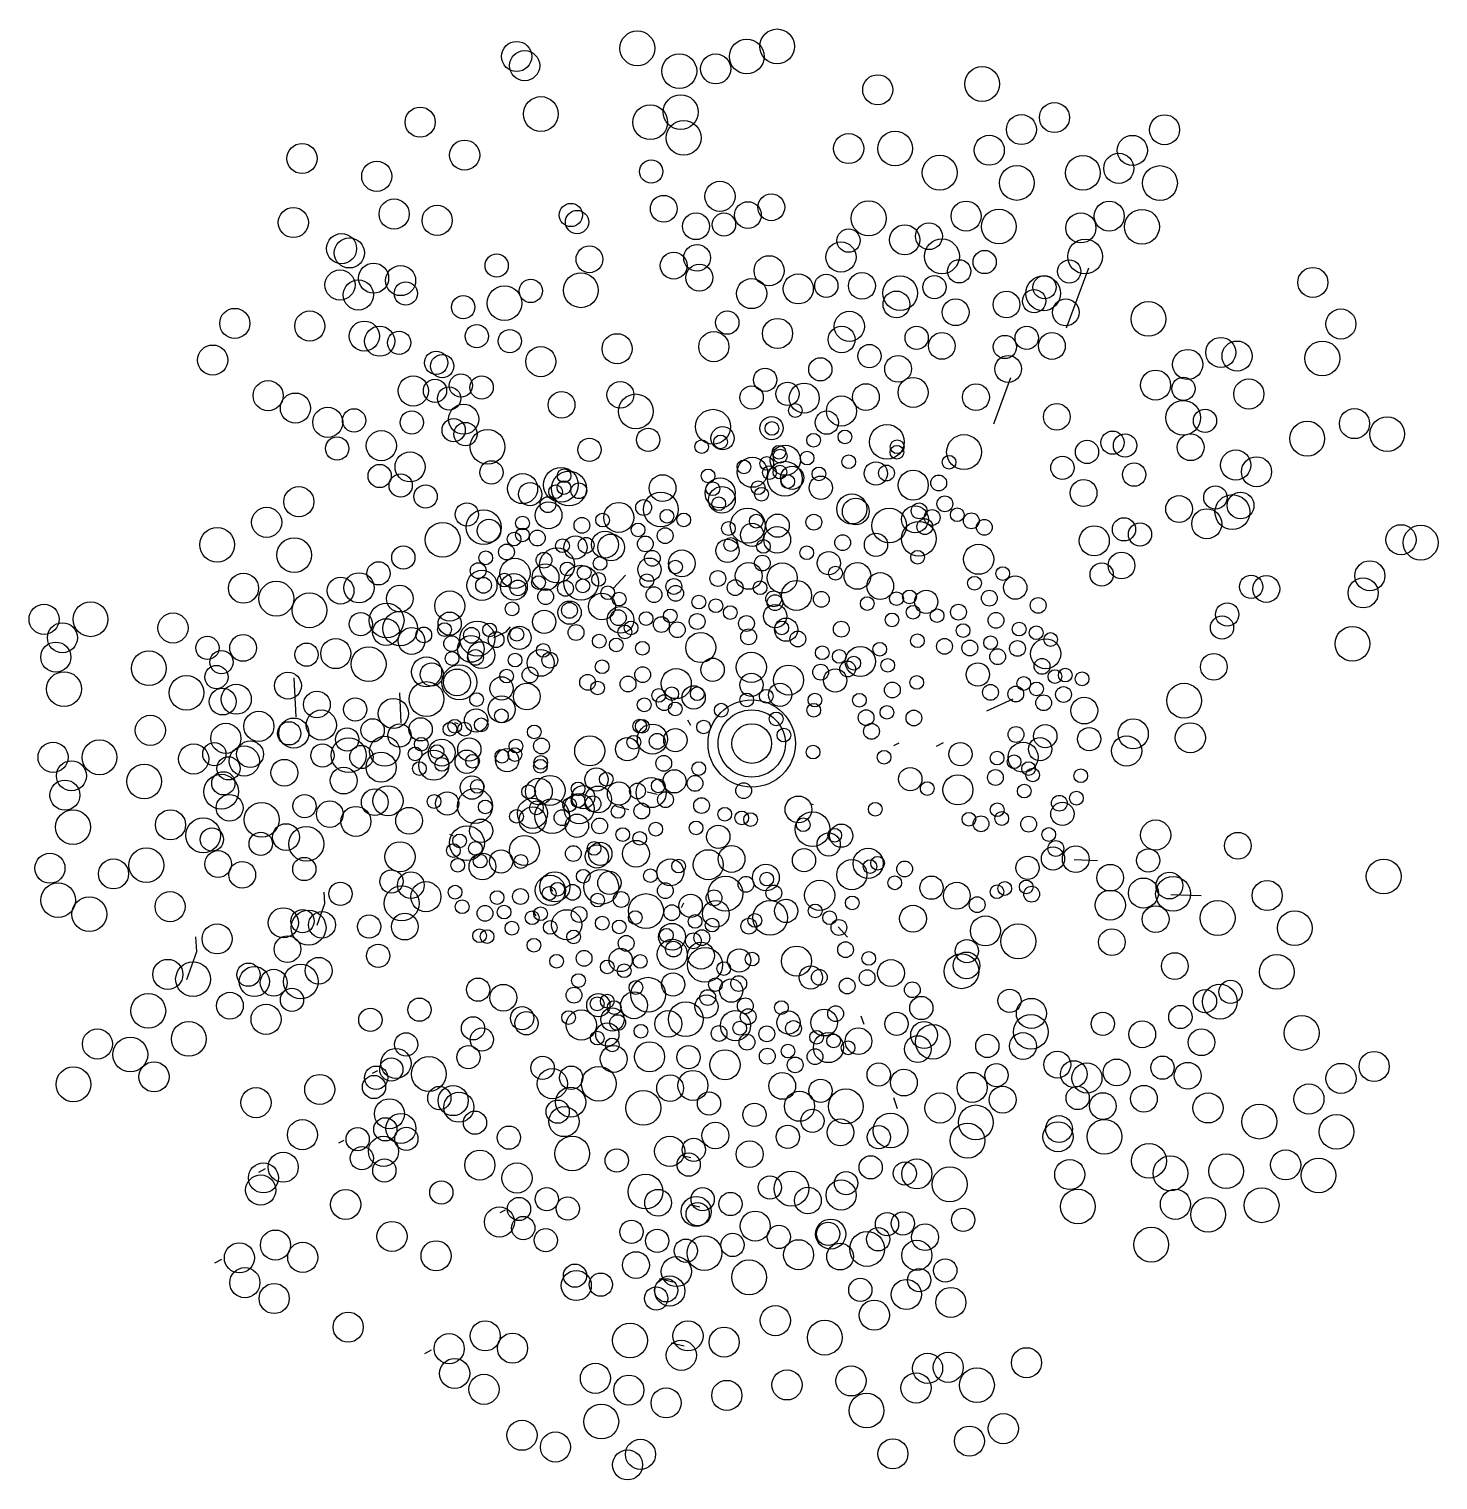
# Model space of a CAD drawing. Header units: millimetres. Extents: x 441061 to 442903, y 4515148 to 4515613.
# Drawn here: x 442189.982 to 442191.423, y 4515580.11 to 4515581.594 of the extents above; entities that cross this region are included whole.
import ezdxf

# ---------------------------------------------------------------- set-up
doc = ezdxf.new("R2010")
doc.units = ezdxf.units.MM
doc.layers.add('01_piscinas', color=254, linetype='Continuous')

msp = doc.modelspace()

# ---------------------------------------------------------------- linework, layer by layer
at = {"layer": '01_piscinas'}
for p, q in [((442191.0434, 4515581.2888), (442191.0662, 4515581.3501)), ((442190.9691, 4515581.1906), (442190.9866, 4515581.2378)), ((442190.5923, 4515581.0358), (442190.5801, 4515581.0223)), ((442190.2529, 4515580.9307), (442190.2549, 4515580.8907)), ((442190.361, 4515580.9151), (442190.3626, 4515580.8844)), ((442190.962, 4515580.8967), (442190.989, 4515580.9091)), ((442190.6592, 4515580.882), (442190.6559, 4515580.8873)), ((442190.4212, 4515580.8835), (442190.4178, 4515580.8846)), ((442190.3769, 4515580.868), (442190.3735, 4515580.8692)), ((442190.872, 4515580.8638), (442190.8665, 4515580.8611)), ((442190.9171, 4515580.864), (442190.91, 4515580.8604)), ((442190.6248, 4515580.8113), (442190.6145, 4515580.8137)), ((442190.5958, 4515580.7957), (442190.5824, 4515580.7988)), ((442190.7846, 4515580.8006), (442190.7812, 4515580.8017)), ((442190.4161, 4515580.7691), (442190.4127, 4515580.7702)), ((442191.2309, 4515580.7655), (442191.2317, 4515580.7628)), ((442191.0511, 4515580.7446), (442191.075, 4515580.7437)), ((442191.3837, 4515580.7361), (442191.3848, 4515580.7327)), ((442190.5181, 4515580.7121), (442190.5148, 4515580.7174)), ((442191.15, 4515580.7089), (442191.181, 4515580.7078)), ((442190.5008, 4515580.6871), (442190.4975, 4515580.6924)), ((442190.6516, 4515580.7), (442190.6492, 4515580.6953)), ((442190.8097, 4515580.6757), (442190.8193, 4515580.6654)), ((442190.8936, 4515580.6093), (442190.8929, 4515580.6078)), ((442190.8331, 4515580.5847), (442190.836, 4515580.5762)), ((442190.772, 4515580.5695), (442190.7712, 4515580.568)), ((442191.133, 4515580.5726), (442191.1339, 4515580.5699)), ((442190.3387, 4515580.5287), (442190.3332, 4515580.5259)), ((442190.8666, 4515580.5011), (442190.8703, 4515580.4901)), ((442191.2565, 4515580.4854), (442191.2576, 4515580.4819)), ((442190.3042, 4515580.4573), (442190.2987, 4515580.4545)), ((442190.6592, 4515580.4396), (442190.6489, 4515580.442)), ((442190.2238, 4515580.4283), (442190.2167, 4515580.4247)), ((442190.4693, 4515580.3859), (442190.4638, 4515580.3831)), ((442190.6684, 4515580.389), (442190.6581, 4515580.3914)), ((442190.179, 4515580.3355), (442190.1719, 4515580.3319)), ((442190.6406, 4515580.3125), (442190.6272, 4515580.3156)), ((442190.6524, 4515580.2467), (442190.6391, 4515580.2498)), ((442190.3936, 4515580.2426), (442190.3865, 4515580.239))]:
    msp.add_line(p, q, dxfattribs=at)
for points in [[(442190.4577, 4515580.9717), (442190.4702, 4515580.9776), (442190.4702, 4515580.9776), (442190.4748, 4515580.9827)], [(442190.2768, 4515580.6776), (442190.2847, 4515580.6997), (442190.2847, 4515580.6997), (442190.2841, 4515580.7113)], [(442190.1435, 4515580.6219), (442190.1537, 4515580.6506), (442190.1537, 4515580.6506), (442190.1529, 4515580.6656)]]:
    msp.add_lwpolyline(points, dxfattribs=at)
for centre, radius in [((442190.6044, 4515581.5746), 0.0178), ((442190.7163, 4515581.5662), 0.0178), ((442190.7474, 4515581.5766), 0.0178), ((442190.4809, 4515581.5663), 0.0154), ((442190.4891, 4515581.5569), 0.0154), ((442190.6473, 4515581.5513), 0.0178), ((442190.6845, 4515581.5536), 0.0154), ((442190.9571, 4515581.5381), 0.0178), ((442190.8503, 4515581.5322), 0.0154), ((442190.5057, 4515581.5074), 0.0178), ((442190.6487, 4515581.5094), 0.0178), ((442190.3822, 4515581.4991), 0.0154), ((442190.6176, 4515581.499), 0.0178), ((442191.0311, 4515581.5038), 0.0154), ((442190.6518, 4515581.483), 0.0178), ((442190.9973, 4515581.4915), 0.0154), ((442191.1437, 4515581.4913), 0.0154), ((442190.4277, 4515581.4654), 0.0154), ((442190.8206, 4515581.4721), 0.0154), ((442190.8681, 4515581.4721), 0.0178), ((442190.9644, 4515581.4704), 0.0154), ((442191.1108, 4515581.4702), 0.0154), ((442190.2614, 4515581.4619), 0.0154), ((442190.9137, 4515581.4474), 0.0178), ((442191.0602, 4515581.4472), 0.0178), ((442191.0969, 4515581.4518), 0.0154), ((442190.3378, 4515581.4437), 0.0154), ((442190.6186, 4515581.4486), 0.0119), ((442190.9926, 4515581.4369), 0.0178), ((442191.139, 4515581.4368), 0.0178), ((442190.6889, 4515581.4232), 0.0154), ((442190.3556, 4515581.4051), 0.0154), ((442190.6314, 4515581.4105), 0.0137), ((442190.7414, 4515581.412), 0.0137), ((442190.2525, 4515581.3964), 0.0154), ((442190.3996, 4515581.3986), 0.0154), ((442190.5364, 4515581.4041), 0.0119), ((442190.5427, 4515581.3969), 0.0119), ((442190.6644, 4515581.3926), 0.0137), ((442190.693, 4515581.3943), 0.0119), ((442190.7175, 4515581.404), 0.0137), ((442190.841, 4515581.4007), 0.0178), ((442190.9407, 4515581.403), 0.0154), ((442190.9742, 4515581.3923), 0.0178), ((442191.0581, 4515581.3909), 0.0154), ((442191.0871, 4515581.4029), 0.0154), ((442191.1206, 4515581.3921), 0.0178), ((442190.8779, 4515581.3787), 0.0154), ((442190.9027, 4515581.3824), 0.0137), ((442190.3018, 4515581.3697), 0.0154), ((442190.3098, 4515581.3653), 0.0154), ((442190.8127, 4515581.3611), 0.0154), ((442190.8205, 4515581.3779), 0.0119), ((442190.916, 4515581.3618), 0.0178), ((442191.0624, 4515581.3616), 0.0178), ((442190.4605, 4515581.3524), 0.0119), ((442190.5554, 4515581.3588), 0.0137), ((442190.6416, 4515581.3523), 0.0137), ((442190.6655, 4515581.3603), 0.0137), ((442190.7392, 4515581.3471), 0.0154), ((442190.9597, 4515581.356), 0.0119), ((442190.3002, 4515581.3325), 0.0154), ((442190.3346, 4515581.3395), 0.0154), ((442190.3622, 4515581.337), 0.0154), ((442190.6678, 4515581.34), 0.0137), ((442190.9336, 4515581.3465), 0.0119), ((442191.0462, 4515581.3464), 0.0119), ((442191.2954, 4515581.3351), 0.0154), ((442190.319, 4515581.3223), 0.0154), ((442190.3675, 4515581.3238), 0.0119), ((442190.4685, 4515581.3139), 0.0178), ((442190.4954, 4515581.3264), 0.0119), ((442190.5466, 4515581.3271), 0.0178), ((442190.7213, 4515581.3237), 0.0154), ((442190.769, 4515581.3285), 0.0154), ((442190.7977, 4515581.3317), 0.0119), ((442190.8342, 4515581.3316), 0.0137), ((442190.8732, 4515581.3242), 0.0178), ((442190.9083, 4515581.3303), 0.0119), ((442191.0196, 4515581.324), 0.0178), ((442191.021, 4515581.3302), 0.0119), ((442190.4263, 4515581.3098), 0.0119), ((442190.8694, 4515581.3126), 0.0137), ((442190.93, 4515581.3046), 0.0137), ((442190.982, 4515581.3125), 0.0137), ((442191.0103, 4515581.316), 0.0119), ((442191.0427, 4515581.3045), 0.0137), ((442190.1926, 4515581.2932), 0.0154), ((442190.2693, 4515581.2905), 0.0154), ((442190.6964, 4515581.294), 0.0119), ((442190.8213, 4515581.2902), 0.0154), ((442191.1272, 4515581.2978), 0.0178), ((442191.3241, 4515581.2926), 0.0154), ((442190.3251, 4515581.2802), 0.0154), ((442190.3408, 4515581.275), 0.0154), ((442190.4401, 4515581.2801), 0.0119), ((442190.4739, 4515581.2751), 0.0119), ((442190.7478, 4515581.2829), 0.0154), ((442190.8134, 4515581.2767), 0.0137), ((442190.8901, 4515581.2785), 0.0119), ((442191.0027, 4515581.2784), 0.0119), ((442190.17, 4515581.2557), 0.0154), ((442190.3607, 4515581.2734), 0.0119), ((442190.5837, 4515581.2673), 0.0154), ((442190.6826, 4515581.2694), 0.0154), ((442190.8418, 4515581.2598), 0.0119), ((442190.9159, 4515581.2702), 0.0137), ((442190.9804, 4515581.2691), 0.0119), ((442191.0285, 4515581.2701), 0.0137), ((442191.2012, 4515581.2635), 0.0154), ((442191.2179, 4515581.2598), 0.0154), ((442191.3051, 4515581.2574), 0.0178), ((442190.3986, 4515581.2529), 0.0119), ((442190.4048, 4515581.2495), 0.0119), ((442190.5056, 4515581.2541), 0.0154), ((442190.7916, 4515581.2462), 0.0119), ((442190.8711, 4515581.2467), 0.0137), ((442190.9837, 4515581.2466), 0.0137), ((442191.1674, 4515581.2512), 0.0154), ((442190.4239, 4515581.2296), 0.0119), ((442190.7351, 4515581.2355), 0.0119), ((442191.1345, 4515581.2301), 0.0154), ((442190.2267, 4515581.2193), 0.0154), ((442190.3752, 4515581.2241), 0.0154), ((442190.3974, 4515581.2243), 0.0119), ((442190.4118, 4515581.2164), 0.0119), ((442190.4451, 4515581.2277), 0.0119), ((442190.587, 4515581.2201), 0.0137), ((442190.7213, 4515581.2175), 0.0119), ((442190.758, 4515581.2211), 0.0119), ((442190.7751, 4515581.2168), 0.0154), ((442190.8382, 4515581.2178), 0.0137), ((442190.8865, 4515581.2226), 0.0154), ((442190.9508, 4515581.2177), 0.0137), ((442191.163, 4515581.2263), 0.0119), ((442191.2299, 4515581.221), 0.0154), ((442190.2546, 4515581.2066), 0.0154), ((442190.5269, 4515581.2099), 0.0137), ((442190.6028, 4515581.2032), 0.0178), ((442190.8132, 4515581.2036), 0.0154), ((442191.1627, 4515581.1967), 0.0178), ((442190.2877, 4515581.192), 0.0154), ((442190.3146, 4515581.194), 0.0119), ((442190.3736, 4515581.1919), 0.0119), ((442190.4267, 4515581.1952), 0.0154), ((442190.6818, 4515581.1875), 0.0178), ((442190.7417, 4515581.1861), 0.0119), ((442190.766, 4515581.2041), 0.00702), ((442190.7982, 4515581.1917), 0.0119), ((442191.0335, 4515581.1976), 0.0137), ((442191.1851, 4515581.1936), 0.0119), ((442191.338, 4515581.1907), 0.0154), ((442191.3715, 4515581.1799), 0.0178), ((442190.3425, 4515581.1681), 0.0154), ((442190.4165, 4515581.184), 0.0119), ((442190.4286, 4515581.18), 0.0119), ((442190.4512, 4515581.1669), 0.0178), ((442190.6155, 4515581.1741), 0.0119), ((442190.6916, 4515581.1757), 0.0119), ((442190.7421, 4515581.1858), 0.00702), ((442190.8168, 4515581.1771), 0.00702), ((442190.8597, 4515581.172), 0.0178), ((442191.0905, 4515581.1712), 0.0119), ((442191.2897, 4515581.1753), 0.0178), ((442190.2973, 4515581.1652), 0.0119), ((442190.5554, 4515581.1639), 0.0119), ((442190.6702, 4515581.1671), 0.00702), ((442190.6895, 4515581.1719), 0.00702), ((442190.7558, 4515581.1532), 0.0154), ((442190.7493, 4515581.1614), 0.00702), ((442190.7847, 4515581.1736), 0.00702), ((442190.8699, 4515581.1614), 0.00702), ((442190.8702, 4515581.167), 0.00702), ((442190.9386, 4515581.1616), 0.0178), ((442191.0644, 4515581.1617), 0.0119), ((442191.1033, 4515581.1683), 0.0119), ((442191.1704, 4515581.1665), 0.0137), ((442190.3719, 4515581.1464), 0.0154), ((442190.4551, 4515581.1408), 0.0119), ((442190.7134, 4515581.1464), 0.00702), ((442190.722, 4515581.1409), 0.0154), ((442190.7368, 4515581.15), 0.00702), ((442190.7505, 4515581.1574), 0.00702), ((442190.778, 4515581.1554), 0.00702), ((442190.8206, 4515581.1517), 0.00702), ((442190.9233, 4515581.1512), 0.00702), ((442191.0392, 4515581.1455), 0.0119), ((442191.2165, 4515581.1483), 0.0154), ((442191.2378, 4515581.1414), 0.0154), ((442190.3408, 4515581.1371), 0.0119), ((442190.3623, 4515581.1274), 0.0119), ((442190.487, 4515581.1242), 0.0154), ((442190.5262, 4515581.128), 0.0178), ((442190.5345, 4515581.1242), 0.0178), ((442190.5294, 4515581.1373), 0.00702), ((442190.6302, 4515581.1247), 0.0137), ((442190.6767, 4515581.1372), 0.00702), ((442190.7396, 4515581.1406), 0.00702), ((442190.7553, 4515581.1343), 0.0178), ((442190.7502, 4515581.1411), 0.00702), ((442190.7627, 4515581.1352), 0.0119), ((442190.7582, 4515581.1314), 0.00702), ((442190.7901, 4515581.1392), 0.00702), ((442190.8484, 4515581.1397), 0.0119), ((442190.8593, 4515581.1401), 0.00808), ((442190.8866, 4515581.1277), 0.0154), ((442190.9127, 4515581.13), 0.00808), ((442191.1126, 4515581.1385), 0.0119), ((442190.2581, 4515581.1108), 0.0154), ((442190.3878, 4515581.1161), 0.0119), ((442190.4947, 4515581.1186), 0.0119), ((442190.5208, 4515581.121), 0.00702), ((442190.5293, 4515581.1252), 0.00702), ((442190.5446, 4515581.122), 0.00808), ((442190.6891, 4515581.1198), 0.0154), ((442190.6816, 4515581.1241), 0.00702), ((442190.6909, 4515581.1127), 0.0137), ((442190.728, 4515581.1251), 0.00702), ((442190.7314, 4515581.1184), 0.00702), ((442190.792, 4515581.1251), 0.0119), ((442191.0609, 4515581.1197), 0.0137), ((442191.1957, 4515581.1151), 0.0119), ((442190.43, 4515581.0978), 0.0119), ((442190.5136, 4515581.0969), 0.0137), ((442190.5129, 4515581.1077), 0.00808), ((442190.5854, 4515581.0947), 0.0154), ((442190.6108, 4515581.1048), 0.00808), ((442190.6284, 4515581.1029), 0.0178), ((442190.6876, 4515581.1087), 0.00702), ((442190.8238, 4515581.1034), 0.0154), ((442190.8278, 4515581.1008), 0.0137), ((442190.8926, 4515581.1014), 0.00808), ((442190.919, 4515581.1086), 0.00808), ((442191.1586, 4515581.1033), 0.0137), ((442191.2131, 4515581.1002), 0.0178), ((442191.2215, 4515581.1069), 0.0137), ((442190.2252, 4515581.0897), 0.0154), ((442190.4472, 4515581.0847), 0.0178), ((442190.4869, 4515581.0889), 0.00702), ((442190.5477, 4515581.0866), 0.00808), ((442190.5689, 4515581.092), 0.00702), ((442190.6346, 4515581.0959), 0.00702), ((442190.6519, 4515581.0921), 0.00702), ((442190.7173, 4515581.0863), 0.0178), ((442190.7261, 4515581.0909), 0.00702), ((442190.7479, 4515581.0863), 0.0119), ((442190.785, 4515581.0898), 0.00808), ((442190.862, 4515581.0864), 0.0178), ((442190.8884, 4515581.0928), 0.0137), ((442190.8984, 4515581.0852), 0.00808), ((442190.906, 4515581.0947), 0.00808), ((442190.9317, 4515581.0974), 0.00702), ((442190.946, 4515581.0912), 0.00808), ((442191.1022, 4515581.0825), 0.0119), ((442191.1869, 4515581.0882), 0.0154), ((442190.1746, 4515581.0667), 0.0178), ((442190.4052, 4515581.0718), 0.0178), ((442190.4526, 4515581.0811), 0.0119), ((442190.4783, 4515581.0725), 0.00702), ((442190.4868, 4515581.0768), 0.00702), ((442190.5021, 4515581.0736), 0.00808), ((442190.5713, 4515581.0669), 0.0137), ((442190.6052, 4515581.0819), 0.00702), ((442190.6329, 4515581.0761), 0.00808), ((442190.6976, 4515581.0834), 0.00702), ((442190.7218, 4515581.0768), 0.0119), ((442190.7475, 4515581.0718), 0.0137), ((442190.8485, 4515581.0667), 0.0119), ((442190.8924, 4515581.0729), 0.0178), ((442190.9594, 4515581.0846), 0.00808), ((442191.0718, 4515581.0708), 0.0154), ((442191.1186, 4515581.0773), 0.0119), ((442191.3856, 4515581.0719), 0.0154), ((442191.4057, 4515581.0689), 0.0178), ((442190.2534, 4515581.0562), 0.0178), ((442190.365, 4515581.0537), 0.0119), ((442190.4705, 4515581.0593), 0.00808), ((442190.5222, 4515581.0457), 0.0178), ((442190.5278, 4515581.0657), 0.00702), ((442190.5411, 4515581.064), 0.0119), ((442190.552, 4515581.0662), 0.00808), ((442190.5776, 4515581.064), 0.0137), ((442190.6126, 4515581.0676), 0.00808), ((442190.6966, 4515581.0606), 0.0119), ((442190.7, 4515581.067), 0.00702), ((442190.7334, 4515581.065), 0.00702), ((442190.7777, 4515581.0586), 0.00702), ((442190.8144, 4515581.0689), 0.00808), ((442190.9535, 4515581.0519), 0.0154), ((442190.3397, 4515581.0375), 0.0119), ((442190.4493, 4515581.0534), 0.00702), ((442190.4792, 4515581.0375), 0.0154), ((442190.5089, 4515581.0509), 0.00808), ((442190.5326, 4515581.042), 0.00702), ((442190.5663, 4515581.0477), 0.00702), ((442190.6168, 4515581.0413), 0.0119), ((442190.6197, 4515581.0529), 0.00808), ((442190.6499, 4515581.0477), 0.0137), ((442190.6434, 4515581.044), 0.00702), ((442190.7183, 4515581.0349), 0.0137), ((442190.7322, 4515581.048), 0.00808), ((442190.8002, 4515581.048), 0.0119), ((442190.8295, 4515581.0349), 0.0137), ((442190.8911, 4515581.054), 0.00702), ((442191.0997, 4515581.0455), 0.0137), ((442191.3537, 4515581.035), 0.0154), ((442190.2015, 4515581.0223), 0.0154), ((442190.3197, 4515581.0227), 0.0154), ((442190.4454, 4515581.0252), 0.0154), ((442190.4415, 4515581.0402), 0.00808), ((442190.4684, 4515581.0306), 0.00702), ((442190.4781, 4515581.0237), 0.0137), ((442190.5033, 4515581.028), 0.00702), ((442190.5105, 4515581.0336), 0.0137), ((442190.5469, 4515581.0279), 0.0178), ((442190.55, 4515581.0383), 0.00702), ((442190.5648, 4515581.0313), 0.00702), ((442190.6141, 4515581.0299), 0.00702), ((442190.6867, 4515581.0322), 0.00808), ((442190.7526, 4515581.0328), 0.0154), ((442190.8071, 4515581.0377), 0.00702), ((442190.8529, 4515581.0245), 0.0137), ((442190.9493, 4515581.0274), 0.00702), ((442190.9782, 4515581.0372), 0.00702), ((442190.991, 4515581.0229), 0.0119), ((442191.0794, 4515581.0363), 0.0119), ((442191.2323, 4515581.0238), 0.0119), ((442191.2478, 4515581.0215), 0.0137), ((442190.2351, 4515581.0116), 0.0178), ((442190.3008, 4515581.0198), 0.0137), ((442190.3614, 4515581.0117), 0.0137), ((442190.4125, 4515581.0041), 0.0154), ((442190.4471, 4515581.0253), 0.00808), ((442190.4821, 4515581.0226), 0.00808), ((442190.5106, 4515581.0137), 0.00808), ((442190.5309, 4515581.0222), 0.00808), ((442190.5486, 4515581.0247), 0.00702), ((442190.5741, 4515581.0176), 0.00702), ((442190.6214, 4515581.0157), 0.00808), ((442190.6417, 4515581.0241), 0.00808), ((442190.6436, 4515581.017), 0.00808), ((442190.7044, 4515581.0229), 0.00808), ((442190.7299, 4515581.0228), 0.00702), ((442190.7438, 4515581.0114), 0.00808), ((442190.7672, 4515581.0149), 0.0154), ((442190.7926, 4515581.0109), 0.00808), ((442190.8828, 4515581.0134), 0.00702), ((442190.8999, 4515581.0084), 0.0119), ((442190.9645, 4515581.0121), 0.00808), ((442191.3469, 4515581.0175), 0.0154), ((442189.9975, 4515580.9905), 0.0154), ((442190.045, 4515580.9905), 0.0178), ((442190.269, 4515580.9997), 0.0178), ((442190.3479, 4515580.9893), 0.0178), ((442190.4762, 4515581.0012), 0.00702), ((442190.5351, 4515580.9973), 0.0119), ((442190.535, 4515580.9996), 0.00808), ((442190.5682, 4515581.0036), 0.0137), ((442190.5858, 4515581.0112), 0.00702), ((442190.6673, 4515581.0081), 0.00702), ((442190.6847, 4515581.0043), 0.00702), ((442190.6995, 4515580.9974), 0.00702), ((442190.7454, 4515580.9937), 0.0119), ((442190.7452, 4515581.0075), 0.00808), ((442190.8396, 4515581.0065), 0.00702), ((442190.8695, 4515581.0116), 0.00702), ((442190.8864, 4515580.9977), 0.00702), ((442190.9329, 4515580.9978), 0.00808), ((442191.0144, 4515581.0047), 0.00808), ((442191.2078, 4515580.9954), 0.0119), ((442190.1294, 4515580.9816), 0.0154), ((442190.3215, 4515580.9856), 0.0119), ((442190.3473, 4515580.9774), 0.0137), ((442190.3618, 4515580.9811), 0.0178), ((442190.4124, 4515580.986), 0.0119), ((442190.5091, 4515580.9879), 0.0119), ((442190.5872, 4515580.9899), 0.0137), ((442190.5849, 4515580.9922), 0.00808), ((442190.6133, 4515580.9912), 0.00702), ((442190.629, 4515580.9851), 0.00808), ((442190.638, 4515580.994), 0.00702), ((442190.6656, 4515580.9882), 0.00808), ((442190.716, 4515580.9862), 0.00808), ((442190.7566, 4515580.9799), 0.0119), ((442190.8649, 4515580.9899), 0.00702), ((442190.911, 4515580.9942), 0.00702), ((442190.9713, 4515580.9894), 0.00808), ((442191.2025, 4515580.982), 0.0119), ((442190.0163, 4515580.9716), 0.0154), ((442190.2011, 4515580.9612), 0.0137), ((442190.3734, 4515580.9683), 0.0137), ((442190.3859, 4515580.9745), 0.00808), ((442190.4071, 4515580.9799), 0.00702), ((442190.4407, 4515580.9707), 0.0178), ((442190.4347, 4515580.9741), 0.00808), ((442190.4532, 4515580.9796), 0.00702), ((442190.4599, 4515580.9697), 0.00808), ((442190.4838, 4515580.9716), 0.0119), ((442190.4811, 4515580.9751), 0.00702), ((442190.5417, 4515580.977), 0.00808), ((442190.5654, 4515580.9681), 0.00702), ((442190.5916, 4515580.9776), 0.00702), ((442190.598, 4515580.9817), 0.00702), ((442190.6453, 4515580.9798), 0.00808), ((442190.6693, 4515580.9616), 0.0154), ((442190.7182, 4515580.9725), 0.00808), ((442190.7521, 4515580.9816), 0.00702), ((442190.7686, 4515580.9704), 0.00808), ((442190.813, 4515580.9804), 0.00808), ((442190.8909, 4515580.9686), 0.00702), ((442190.9376, 4515580.9789), 0.00702), ((442190.995, 4515580.9805), 0.00702), ((442191.0124, 4515580.9768), 0.00702), ((442191.0272, 4515580.9698), 0.00702), ((442191.3359, 4515580.9654), 0.0178), ((442190.0095, 4515580.9518), 0.0154), ((442190.1646, 4515580.9612), 0.0119), ((442190.266, 4515580.9543), 0.0119), ((442190.2959, 4515580.9554), 0.0154), ((442190.3295, 4515580.9446), 0.0178), ((442190.4144, 4515580.9656), 0.00808), ((442190.4341, 4515580.9602), 0.0137), ((442190.4388, 4515580.9515), 0.00808), ((442190.4448, 4515580.9539), 0.0137), ((442190.5055, 4515580.9459), 0.0137), ((442190.5082, 4515580.9586), 0.00702), ((442190.5828, 4515580.9643), 0.00702), ((442190.6096, 4515580.9609), 0.00702), ((442190.7936, 4515580.9563), 0.00702), ((442190.8109, 4515580.9525), 0.00702), ((442190.8325, 4515580.9473), 0.0154), ((442190.8524, 4515580.9598), 0.00702), ((442190.9186, 4515580.9628), 0.00808), ((442190.9445, 4515580.9611), 0.00808), ((442190.9657, 4515580.9665), 0.00702), ((442190.973, 4515580.9522), 0.00808), ((442190.9933, 4515580.9607), 0.00808), ((442191.0221, 4515580.9552), 0.0154), ((442190.1047, 4515580.9404), 0.0178), ((442190.179, 4515580.9467), 0.0119), ((442190.3888, 4515580.9367), 0.0154), ((442190.3941, 4515580.9341), 0.0119), ((442190.4149, 4515580.9504), 0.00702), ((442190.4793, 4515580.9488), 0.00702), ((442190.5149, 4515580.9487), 0.00808), ((442190.5683, 4515580.9419), 0.00702), ((442190.6814, 4515580.9389), 0.0119), ((442190.721, 4515580.9414), 0.0154), ((442190.8195, 4515580.9397), 0.00808), ((442190.8258, 4515580.9456), 0.00702), ((442190.8605, 4515580.9434), 0.00702), ((442190.9527, 4515580.934), 0.0119), ((442191.0184, 4515580.9423), 0.00808), ((442191.1941, 4515580.9419), 0.0137), ((442190.0179, 4515580.9191), 0.0178), ((442190.1432, 4515580.9153), 0.0178), ((442190.1738, 4515580.9314), 0.0119), ((442190.247, 4515580.9226), 0.0137), ((442190.4223, 4515580.926), 0.0178), ((442190.4199, 4515580.9259), 0.0137), ((442190.4655, 4515580.9198), 0.0119), ((442190.4707, 4515580.9324), 0.00702), ((442190.4946, 4515580.9335), 0.00808), ((442190.5535, 4515580.926), 0.00808), ((442190.5949, 4515580.9243), 0.00808), ((442190.6098, 4515580.9339), 0.00808), ((442190.6442, 4515580.9247), 0.0154), ((442190.7211, 4515580.9234), 0.0119), ((442190.7591, 4515580.9283), 0.0154), ((442190.7919, 4515580.9364), 0.00808), ((442190.8068, 4515580.9279), 0.0119), ((442190.8902, 4515580.9259), 0.00702), ((442190.9996, 4515580.9248), 0.00702), ((442191.0316, 4515580.9319), 0.00702), ((442191.0421, 4515580.9334), 0.00702), ((442191.0594, 4515580.9296), 0.00702), ((442190.1802, 4515580.9063), 0.0137), ((442190.1941, 4515580.9087), 0.0154), ((442190.2766, 4515580.9033), 0.0137), ((442190.3888, 4515580.9089), 0.0178), ((442190.44, 4515580.9083), 0.00702), ((442190.4913, 4515580.9115), 0.0137), ((442190.5637, 4515580.9202), 0.00702), ((442190.6263, 4515580.9126), 0.00702), ((442190.6396, 4515580.9144), 0.00702), ((442190.662, 4515580.9106), 0.0119), ((442190.6657, 4515580.9143), 0.00702), ((442190.7163, 4515580.908), 0.00702), ((442190.7363, 4515580.9117), 0.00702), ((442190.7504, 4515580.9133), 0.0119), ((442190.786, 4515580.9079), 0.00702), ((442190.8653, 4515580.9182), 0.00808), ((442190.9657, 4515580.9157), 0.00808), ((442190.9915, 4515580.914), 0.00808), ((442191.0127, 4515580.9193), 0.00702), ((442191.0404, 4515580.9135), 0.00808), ((442191.1637, 4515580.9072), 0.0178), ((442190.3158, 4515580.8983), 0.0119), ((442190.3548, 4515580.8941), 0.0154), ((442190.4656, 4515580.8984), 0.0137), ((442190.6114, 4515580.903), 0.00702), ((442190.6318, 4515580.9052), 0.00808), ((442190.6432, 4515580.8988), 0.00702), ((442190.7214, 4515580.8634), 0.0447), ((442190.6902, 4515580.8975), 0.00702), ((442190.7849, 4515580.8974), 0.00702), ((442190.8316, 4515580.9077), 0.00702), ((442190.8597, 4515580.8953), 0.00702), ((442191.0201, 4515580.9051), 0.00808), ((442191.0616, 4515580.8971), 0.0137), ((442190.1062, 4515580.8769), 0.0154), ((442190.2172, 4515580.881), 0.0154), ((442190.2482, 4515580.8738), 0.0119), ((442190.253, 4515580.8741), 0.0154), ((442190.2811, 4515580.8823), 0.0154), ((442190.3336, 4515580.8769), 0.0119), ((442190.3827, 4515580.8779), 0.0119), ((442190.4176, 4515580.8811), 0.00702), ((442190.4394, 4515580.887), 0.0119), ((442190.4447, 4515580.8825), 0.00702), ((442190.4653, 4515580.8917), 0.00702), ((442190.6068, 4515580.8813), 0.00702), ((442190.6094, 4515580.881), 0.00702), ((442190.6721, 4515580.8803), 0.00702), ((442190.7214, 4515580.8634), 0.0344), ((442190.7464, 4515580.8886), 0.00702), ((442190.8384, 4515580.8899), 0.00808), ((442190.8873, 4515580.8895), 0.00808), ((442191.1117, 4515580.8733), 0.0154), ((442190.1834, 4515580.8687), 0.0154), ((442190.3075, 4515580.8675), 0.0119), ((442190.3459, 4515580.8555), 0.0154), ((442190.3611, 4515580.8716), 0.0119), ((442190.4127, 4515580.878), 0.00702), ((442190.4277, 4515580.8781), 0.00702), ((442190.499, 4515580.8752), 0.00702), ((442190.5557, 4515580.8559), 0.0154), ((442190.6008, 4515580.8647), 0.00702), ((442190.6198, 4515580.8679), 0.0154), ((442190.6247, 4515580.8657), 0.00808), ((442190.6433, 4515580.8669), 0.0119), ((442190.7214, 4515580.8634), 0.0203), ((442190.7544, 4515580.8721), 0.00702), ((442190.8439, 4515580.8758), 0.00808), ((442190.9918, 4515580.8726), 0.00808), ((442191.0217, 4515580.871), 0.0119), ((442191.0666, 4515580.8679), 0.0119), ((442191.1049, 4515580.8558), 0.0154), ((442191.1701, 4515580.8693), 0.0154), ((442190.0067, 4515580.8493), 0.0154), ((442190.0542, 4515580.8493), 0.0178), ((442190.1505, 4515580.8476), 0.0154), ((442190.1717, 4515580.8526), 0.0119), ((442190.2023, 4515580.8455), 0.0154), ((442190.2082, 4515580.8525), 0.0137), ((442190.2823, 4515580.8512), 0.0119), ((442190.3091, 4515580.8514), 0.0178), ((442190.3221, 4515580.8496), 0.0119), ((442190.377, 4515580.8527), 0.00702), ((442190.3834, 4515580.8627), 0.00702), ((442190.3962, 4515580.8412), 0.0154), ((442190.4043, 4515580.8541), 0.0137), ((442190.3995, 4515580.8551), 0.00702), ((442190.4298, 4515580.8448), 0.0119), ((442190.4325, 4515580.8573), 0.0119), ((442190.4659, 4515580.8504), 0.00702), ((442190.4712, 4515580.8463), 0.0119), ((442190.4792, 4515580.8521), 0.00702), ((442190.4802, 4515580.8608), 0.00702), ((442190.5063, 4515580.8609), 0.00808), ((442190.594, 4515580.8576), 0.0119), ((442190.7842, 4515580.8546), 0.00702), ((442190.8568, 4515580.8494), 0.00702), ((442190.9349, 4515580.8526), 0.0119), ((442190.999, 4515580.8494), 0.0154), ((442191.0164, 4515580.8576), 0.0119), ((442190.0255, 4515580.8304), 0.0154), ((442190.0999, 4515580.8246), 0.0178), ((442190.1861, 4515580.838), 0.0119), ((442190.2433, 4515580.8335), 0.0137), ((442190.3423, 4515580.8392), 0.0154), ((442190.3814, 4515580.8378), 0.00702), ((442190.4044, 4515580.842), 0.00702), ((442190.4359, 4515580.8453), 0.00702), ((442190.5052, 4515580.8401), 0.00702), ((442190.5056, 4515580.8441), 0.00702), ((442190.6314, 4515580.8431), 0.00808), ((442190.6672, 4515580.8378), 0.00702), ((442190.9724, 4515580.8485), 0.00702), ((442190.9898, 4515580.8447), 0.00702), ((442191.0046, 4515580.8377), 0.00702), ((442190.0188, 4515580.8106), 0.0154), ((442190.1787, 4515580.8141), 0.0178), ((442190.1809, 4515580.8227), 0.0119), ((442190.304, 4515580.8255), 0.0137), ((442190.4352, 4515580.8183), 0.0119), ((442190.4407, 4515580.8195), 0.00702), ((442190.5037, 4515580.8143), 0.0137), ((442190.515, 4515580.8154), 0.0154), ((442190.5626, 4515580.8265), 0.0119), ((442190.5726, 4515580.8268), 0.00702), ((442190.6185, 4515580.8132), 0.0154), ((442190.6258, 4515580.8201), 0.00702), ((442190.6423, 4515580.8247), 0.0119), ((442190.6634, 4515580.8226), 0.00808), ((442190.8836, 4515580.827), 0.0119), ((442190.9323, 4515580.816), 0.0154), ((442190.9707, 4515580.8286), 0.00808), ((442191.0088, 4515580.8312), 0.00702), ((442191.058, 4515580.8305), 0.00702), ((442190.1873, 4515580.7976), 0.0137), ((442190.264, 4515580.7994), 0.0119), ((442190.3358, 4515580.8034), 0.0137), ((442190.3493, 4515580.8048), 0.0154), ((442190.3964, 4515580.8041), 0.00702), ((442190.4099, 4515580.8021), 0.0119), ((442190.4383, 4515580.7995), 0.0178), ((442190.4931, 4515580.8141), 0.00702), ((442190.5448, 4515580.7968), 0.0154), ((442190.5438, 4515580.817), 0.00702), ((442190.5437, 4515580.8049), 0.00702), ((442190.5489, 4515580.8085), 0.0119), ((442190.5643, 4515580.8062), 0.0137), ((442190.5856, 4515580.8122), 0.0119), ((442190.6046, 4515580.8148), 0.00808), ((442190.6332, 4515580.8059), 0.00808), ((442190.7132, 4515580.8152), 0.00808), ((442190.901, 4515580.8173), 0.00702), ((442191.0002, 4515580.8148), 0.00702), ((442191.0536, 4515580.8075), 0.00702), ((442190.2201, 4515580.7854), 0.0178), ((442190.2898, 4515580.7911), 0.0137), ((442190.3165, 4515580.7837), 0.0154), ((442190.3709, 4515580.7844), 0.0137), ((442190.4488, 4515580.7986), 0.00702), ((442190.4971, 4515580.792), 0.0154), ((442190.4973, 4515580.785), 0.0137), ((442190.5011, 4515580.7976), 0.00702), ((442190.5172, 4515580.7891), 0.0178), ((442190.5351, 4515580.8007), 0.00702), ((442190.559, 4515580.8017), 0.00808), ((442190.5846, 4515580.7939), 0.00702), ((442190.6089, 4515580.7943), 0.00808), ((442190.6701, 4515580.7999), 0.00808), ((442190.6938, 4515580.791), 0.00702), ((442190.7692, 4515580.796), 0.0137), ((442190.8478, 4515580.7961), 0.00702), ((442190.9725, 4515580.7957), 0.00702), ((442191.0392, 4515580.7914), 0.0119), ((442191.0361, 4515580.8023), 0.00808), ((442190.0271, 4515580.7779), 0.0178), ((442190.1268, 4515580.7802), 0.0154), ((442190.1603, 4515580.7695), 0.0178), ((442190.245, 4515580.7677), 0.0137), ((442190.4446, 4515580.7742), 0.0119), ((442190.4808, 4515580.7889), 0.00702), ((442190.5273, 4515580.7875), 0.00808), ((442190.5426, 4515580.7793), 0.0119), ((442190.5658, 4515580.7791), 0.00808), ((442190.6232, 4515580.7758), 0.00702), ((442190.6645, 4515580.777), 0.00702), ((442190.7112, 4515580.7873), 0.00702), ((442190.7203, 4515580.7856), 0.00702), ((442190.7836, 4515580.7758), 0.0178), ((442190.7741, 4515580.7803), 0.00702), ((442190.9436, 4515580.7859), 0.00702), ((442190.9559, 4515580.7813), 0.00808), ((442190.9771, 4515580.7867), 0.00702), ((442191.0047, 4515580.7809), 0.00808), ((442191.1346, 4515580.7698), 0.0154), ((442190.1692, 4515580.7652), 0.0119), ((442190.2191, 4515580.7608), 0.0119), ((442190.2658, 4515580.7607), 0.0178), ((442190.4301, 4515580.7615), 0.0178), ((442190.4226, 4515580.7637), 0.00702), ((442190.4889, 4515580.754), 0.0154), ((442190.5895, 4515580.7702), 0.00702), ((442190.6068, 4515580.7664), 0.00702), ((442190.6872, 4515580.768), 0.0119), ((442190.8001, 4515580.7602), 0.0119), ((442190.8063, 4515580.7695), 0.00702), ((442190.813, 4515580.7691), 0.0119), ((442191.0252, 4515580.7703), 0.00702), ((442191.2187, 4515580.7588), 0.0137), ((442190.1021, 4515580.7389), 0.0178), ((442190.1756, 4515580.7401), 0.0137), ((442190.3616, 4515580.7475), 0.0154), ((442190.4162, 4515580.7538), 0.00702), ((442190.4387, 4515580.7561), 0.00702), ((442190.465, 4515580.7428), 0.0119), ((442190.5389, 4515580.7508), 0.00808), ((442190.563, 4515580.7478), 0.0119), ((442190.5601, 4515580.7561), 0.00702), ((442190.5665, 4515580.7506), 0.0119), ((442190.603, 4515580.7506), 0.0137), ((442190.6769, 4515580.7394), 0.0154), ((442190.7008, 4515580.7453), 0.0137), ((442190.7749, 4515580.744), 0.0119), ((442190.8405, 4515580.7408), 0.0154), ((442191.0296, 4515580.7457), 0.0119), ((442191.0325, 4515580.756), 0.00808), ((442191.0529, 4515580.7451), 0.0137), ((442191.127, 4515580.7438), 0.0119), ((442190.0035, 4515580.7358), 0.0154), ((442190.0685, 4515580.73), 0.0154), ((442190.2002, 4515580.7291), 0.0137), ((442190.2637, 4515580.735), 0.0119), ((442190.4206, 4515580.7389), 0.00702), ((442190.4459, 4515580.7376), 0.0137), ((442190.4436, 4515580.7431), 0.00702), ((442190.4852, 4515580.7427), 0.00702), ((442190.6381, 4515580.7316), 0.0137), ((442190.6466, 4515580.738), 0.00702), ((442190.7359, 4515580.7263), 0.0137), ((442190.8238, 4515580.7292), 0.0154), ((442190.8424, 4515580.7375), 0.00702), ((442190.8502, 4515580.7409), 0.00702), ((442190.8779, 4515580.7351), 0.00808), ((442191.0036, 4515580.7363), 0.0119), ((442191.0881, 4515580.7261), 0.0137), ((442191.3679, 4515580.7274), 0.0178), ((442190.3528, 4515580.7223), 0.0119), ((442190.3727, 4515580.7185), 0.0137), ((442190.3881, 4515580.7067), 0.0154), ((442190.5154, 4515580.7132), 0.0154), ((442190.52, 4515580.7168), 0.0154), ((442190.5491, 4515580.7276), 0.00702), ((442190.5675, 4515580.7167), 0.0178), ((442190.5758, 4515580.7208), 0.0119), ((442190.6177, 4515580.7282), 0.00702), ((442190.6946, 4515580.7098), 0.0178), ((442190.7155, 4515580.7194), 0.00808), ((442190.7367, 4515580.7247), 0.00702), ((442190.7909, 4515580.7081), 0.0154), ((442190.8677, 4515580.7209), 0.00702), ((442190.9053, 4515580.7159), 0.0119), ((442190.9802, 4515580.7151), 0.00702), ((442191.0023, 4515580.7167), 0.00702), ((442191.1221, 4515580.7104), 0.0154), ((442191.1524, 4515580.7096), 0.0178), ((442191.1487, 4515580.7181), 0.0137), ((442191.2487, 4515580.7079), 0.0154), ((442190.0119, 4515580.7031), 0.0178), ((442190.1264, 4515580.6965), 0.0154), ((442190.3007, 4515580.7096), 0.0119), ((442190.3633, 4515580.6999), 0.0178), ((442190.418, 4515580.7113), 0.00702), ((442190.4609, 4515580.7058), 0.00702), ((442190.4848, 4515580.7069), 0.00808), ((442190.5142, 4515580.7101), 0.00702), ((442190.5227, 4515580.7143), 0.00702), ((442190.538, 4515580.7112), 0.00808), ((442190.5637, 4515580.7033), 0.00702), ((442190.5879, 4515580.7038), 0.00808), ((442190.6132, 4515580.692), 0.0178), ((442190.633, 4515580.7129), 0.00808), ((442190.6589, 4515580.6974), 0.0119), ((442190.6828, 4515580.7055), 0.00808), ((442190.744, 4515580.7105), 0.00808), ((442190.8243, 4515580.7003), 0.00702), ((442190.9312, 4515580.7077), 0.0137), ((442190.9723, 4515580.7117), 0.00702), ((442191.0078, 4515580.7093), 0.00808), ((442191.0882, 4515580.6981), 0.0154), ((442190.0438, 4515580.6888), 0.0178), ((442190.2423, 4515580.68), 0.0154), ((442190.2619, 4515580.6817), 0.0119), ((442190.2681, 4515580.675), 0.0178), ((442190.4252, 4515580.6964), 0.00702), ((442190.4486, 4515580.6897), 0.00808), ((442190.4681, 4515580.6909), 0.00702), ((442190.5054, 4515580.6893), 0.00702), ((442190.5321, 4515580.678), 0.0154), ((442190.5448, 4515580.6885), 0.00808), ((442190.6022, 4515580.6853), 0.00702), ((442190.6397, 4515580.6903), 0.00808), ((442190.6847, 4515580.6892), 0.0137), ((442190.7402, 4515580.6851), 0.0178), ((442190.7566, 4515580.6921), 0.0119), ((442190.7863, 4515580.6921), 0.00702), ((442190.8011, 4515580.6852), 0.00702), ((442190.8864, 4515580.6842), 0.0137), ((442190.952, 4515580.6985), 0.00808), ((442191.1346, 4515580.6837), 0.0137), ((442191.198, 4515580.6849), 0.0178), ((442191.2769, 4515580.6745), 0.0178), ((442190.1745, 4515580.6635), 0.0154), ((442190.2818, 4515580.6779), 0.0137), ((442190.33, 4515580.6761), 0.0119), ((442190.3665, 4515580.6761), 0.0137), ((442190.4761, 4515580.6745), 0.00702), ((442190.4968, 4515580.6851), 0.00702), ((442190.5153, 4515580.6753), 0.00702), ((442190.5685, 4515580.6796), 0.00702), ((442190.5859, 4515580.6758), 0.00702), ((442190.6399, 4515580.6657), 0.0137), ((442190.6634, 4515580.6814), 0.00702), ((442190.6808, 4515580.6776), 0.00702), ((442190.7184, 4515580.6765), 0.00808), ((442190.7246, 4515580.6824), 0.00702), ((442190.8106, 4515580.6752), 0.00808), ((442190.9605, 4515580.6717), 0.0154), ((442190.9941, 4515580.661), 0.0178), ((442190.2465, 4515580.653), 0.0137), ((442190.443, 4515580.6667), 0.00702), ((442190.4507, 4515580.6659), 0.00702), ((442190.4986, 4515580.657), 0.00702), ((442190.5392, 4515580.6656), 0.00702), ((442190.593, 4515580.659), 0.00808), ((442190.6401, 4515580.6477), 0.0154), ((442190.6341, 4515580.6673), 0.00702), ((442190.6617, 4515580.6615), 0.00808), ((442190.6704, 4515580.6648), 0.00808), ((442190.9415, 4515580.651), 0.0119), ((442191.0898, 4515580.6602), 0.0137), ((442190.3393, 4515580.6463), 0.0119), ((442190.5499, 4515580.6437), 0.00808), ((442190.5873, 4515580.6419), 0.0119), ((442190.6414, 4515580.6531), 0.00808), ((442190.6695, 4515580.6464), 0.0137), ((442190.6736, 4515580.6369), 0.0178), ((442190.7086, 4515580.6414), 0.0119), ((442190.7217, 4515580.6429), 0.00702), ((442190.7672, 4515580.6408), 0.0154), ((442190.8174, 4515580.6525), 0.00808), ((442190.8411, 4515580.6436), 0.00702), ((442190.9359, 4515580.6304), 0.0178), ((442190.9411, 4515580.6364), 0.0137), ((442191.1542, 4515580.6357), 0.0137), ((442190.1241, 4515580.6272), 0.0154), ((442190.1499, 4515580.6223), 0.0178), ((442190.2066, 4515580.6269), 0.0119), ((442190.2126, 4515580.6199), 0.0154), ((442190.2601, 4515580.6199), 0.0178), ((442190.2784, 4515580.6309), 0.0137), ((442190.5218, 4515580.6406), 0.00702), ((442190.5736, 4515580.6348), 0.00702), ((442190.5909, 4515580.631), 0.00702), ((442190.6073, 4515580.6405), 0.00702), ((442190.6928, 4515580.6331), 0.00702), ((442190.7818, 4515580.6241), 0.0119), ((442190.8639, 4515580.6286), 0.0137), ((442191.2585, 4515580.6298), 0.0178), ((442190.2324, 4515580.6187), 0.0137), ((442190.4415, 4515580.6116), 0.0119), ((442190.5442, 4515580.6208), 0.00702), ((442190.603, 4515580.6138), 0.00702), ((442190.6154, 4515580.6064), 0.0178), ((442190.641, 4515580.6169), 0.0119), ((442190.6842, 4515580.6167), 0.00702), ((442190.7004, 4515580.6106), 0.0119), ((442190.7081, 4515580.6178), 0.00808), ((442190.7906, 4515580.6242), 0.00808), ((442190.8191, 4515580.6153), 0.00808), ((442190.8394, 4515580.6238), 0.00808), ((442190.8857, 4515580.6115), 0.00808), ((442191.2112, 4515580.6093), 0.0119), ((442190.1041, 4515580.5899), 0.0178), ((442190.1876, 4515580.5952), 0.0137), ((442190.2511, 4515580.6011), 0.0119), ((442190.4673, 4515580.6033), 0.0137), ((442190.5396, 4515580.606), 0.00808), ((442190.5645, 4515580.5957), 0.0119), ((442190.5633, 4515580.5971), 0.00702), ((442190.5736, 4515580.5998), 0.00702), ((442190.601, 4515580.5956), 0.0137), ((442190.6751, 4515580.5943), 0.0119), ((442190.6764, 4515580.6035), 0.00808), ((442190.7148, 4515580.5951), 0.00808), ((442190.8949, 4515580.5928), 0.0119), ((442190.9852, 4515580.6002), 0.0119), ((442191.1851, 4515580.5998), 0.0119), ((442191.2003, 4515580.5993), 0.0178), ((442190.2246, 4515580.5812), 0.0154), ((442190.3313, 4515580.5807), 0.0119), ((442190.3815, 4515580.5911), 0.0119), ((442190.4865, 4515580.5824), 0.0119), ((442190.4909, 4515580.5772), 0.0119), ((442190.534, 4515580.583), 0.00702), ((442190.5471, 4515580.5754), 0.0154), ((442190.5789, 4515580.5811), 0.0119), ((442190.5807, 4515580.5933), 0.00702), ((442190.6361, 4515580.5766), 0.0137), ((442190.6539, 4515580.5813), 0.0178), ((442190.7048, 4515580.5748), 0.0154), ((442190.7178, 4515580.584), 0.00808), ((442190.7517, 4515580.5932), 0.00702), ((442190.759, 4515580.5779), 0.0119), ((442190.7955, 4515580.5779), 0.0137), ((442190.8072, 4515580.587), 0.00808), ((442190.8696, 4515580.5766), 0.0119), ((442191.0075, 4515580.5873), 0.0154), ((442191.0805, 4515580.5766), 0.0119), ((442191.1599, 4515580.5836), 0.0119), ((442190.1455, 4515580.5612), 0.0178), ((442190.4363, 4515580.572), 0.0119), ((442190.5737, 4515580.5658), 0.0119), ((442190.5843, 4515580.5779), 0.00808), ((442190.608, 4515580.569), 0.00702), ((442190.688, 4515580.5668), 0.00808), ((442190.7092, 4515580.5722), 0.00702), ((442190.7368, 4515580.5664), 0.00808), ((442190.7641, 4515580.5718), 0.00808), ((442190.8977, 4515580.5652), 0.0137), ((442190.9067, 4515580.5582), 0.0178), ((442191.007, 4515580.5684), 0.0178), ((442191.1209, 4515580.5659), 0.0137), ((442191.284, 4515580.5673), 0.0178), ((442190.0521, 4515580.556), 0.0154), ((442190.0857, 4515580.5452), 0.0178), ((442190.3678, 4515580.5556), 0.0119), ((442190.4454, 4515580.5605), 0.0119), ((442190.5634, 4515580.562), 0.00702), ((442190.5787, 4515580.555), 0.00702), ((442190.7165, 4515580.5579), 0.00808), ((442190.7878, 4515580.5629), 0.00702), ((442190.7999, 4515580.5523), 0.0154), ((442190.8052, 4515580.5591), 0.00702), ((442190.82, 4515580.5521), 0.00702), ((442190.8306, 4515580.5589), 0.0137), ((442190.8913, 4515580.5508), 0.0137), ((442190.9624, 4515580.554), 0.0119), ((442190.9989, 4515580.5539), 0.0137), ((442191.1815, 4515580.5578), 0.0137), ((442190.3575, 4515580.5361), 0.0154), ((442190.4316, 4515580.5425), 0.0119), ((442190.5802, 4515580.5407), 0.0137), ((442190.6169, 4515580.5429), 0.0154), ((442190.6568, 4515580.5425), 0.0119), ((442190.6941, 4515580.5347), 0.0154), ((442190.7373, 4515580.5435), 0.00808), ((442190.7585, 4515580.5488), 0.00702), ((442190.7861, 4515580.543), 0.00808), ((442191.034, 4515580.5349), 0.0137), ((442191.3581, 4515580.533), 0.0154), ((442190.0275, 4515580.5147), 0.0178), ((442190.11, 4515580.5224), 0.0154), ((442190.3372, 4515580.5215), 0.0119), ((442190.3527, 4515580.53), 0.0119), ((442190.3911, 4515580.5253), 0.0178), ((442190.5075, 4515580.5316), 0.0119), ((442190.5174, 4515580.5154), 0.0154), ((442190.5367, 4515580.5215), 0.0119), ((442190.5649, 4515580.5153), 0.0178), ((442190.6612, 4515580.5136), 0.0154), ((442190.7658, 4515580.5346), 0.00808), ((442190.8513, 4515580.5247), 0.0119), ((442190.8771, 4515580.5165), 0.0137), ((442190.9717, 4515580.5241), 0.0119), ((442191.0509, 4515580.5252), 0.0137), ((442191.0643, 4515580.5212), 0.0154), ((442191.0947, 4515580.5269), 0.0137), ((442191.1416, 4515580.5318), 0.0119), ((442191.1674, 4515580.5235), 0.0137), ((442191.3242, 4515580.5208), 0.0154), ((442190.2795, 4515580.5095), 0.0154), ((442190.335, 4515580.512), 0.0119), ((442190.6379, 4515580.5108), 0.0137), ((442190.7526, 4515580.5131), 0.0137), ((442190.7918, 4515580.5081), 0.0119), ((442190.9469, 4515580.5116), 0.0154), ((442191.2914, 4515580.4997), 0.0154), ((442190.2143, 4515580.496), 0.0154), ((442190.3508, 4515580.4846), 0.0154), ((442190.4018, 4515580.5007), 0.0119), ((442190.416, 4515580.4981), 0.0154), ((442190.4218, 4515580.4913), 0.0154), ((442190.5362, 4515580.4965), 0.0154), ((442190.6105, 4515580.4906), 0.0178), ((442190.6777, 4515580.4952), 0.0119), ((442190.7703, 4515580.4923), 0.0154), ((442190.8177, 4515580.4922), 0.0178), ((442190.914, 4515580.4905), 0.0154), ((442190.9781, 4515580.499), 0.0137), ((442191.0548, 4515580.5008), 0.0119), ((442191.0806, 4515580.4925), 0.0137), ((442191.1226, 4515580.5), 0.0137), ((442191.1882, 4515580.4906), 0.0154), ((442190.3625, 4515580.4696), 0.0154), ((442190.4383, 4515580.4755), 0.0119), ((442190.5229, 4515580.4868), 0.0119), ((442190.5294, 4515580.4766), 0.0154), ((442190.7242, 4515580.4836), 0.0119), ((442190.7835, 4515580.4773), 0.0119), ((442190.8634, 4515580.4675), 0.0178), ((442190.9506, 4515580.4758), 0.0178), ((442191.2407, 4515580.4766), 0.0178), ((442190.2618, 4515580.4632), 0.0154), ((442190.3183, 4515580.4586), 0.0119), ((442190.3466, 4515580.4687), 0.0119), ((442190.3681, 4515580.459), 0.0119), ((442190.473, 4515580.4602), 0.0119), ((442190.6842, 4515580.4624), 0.0137), ((442190.7583, 4515580.461), 0.0119), ((442190.8122, 4515580.4656), 0.0137), ((442190.8514, 4515580.4606), 0.0119), ((442190.9422, 4515580.4571), 0.0178), ((442191.0347, 4515580.4611), 0.0154), ((442191.0358, 4515580.469), 0.0137), ((442191.0822, 4515580.4611), 0.0178), ((442191.3196, 4515580.4662), 0.0178), ((442190.3447, 4515580.4462), 0.0154), ((442190.5378, 4515580.4439), 0.0178), ((442190.6375, 4515580.4462), 0.0154), ((442190.6621, 4515580.4478), 0.0119), ((442190.7193, 4515580.4433), 0.0137), ((442190.2421, 4515580.4299), 0.0154), ((442190.3226, 4515580.4391), 0.0119), ((442190.4433, 4515580.4321), 0.0154), ((442190.5833, 4515580.4368), 0.0119), ((442190.6569, 4515580.4326), 0.0119), ((442190.8431, 4515580.4298), 0.0119), ((442191.1278, 4515580.4364), 0.0178), ((442191.1497, 4515580.4237), 0.0178), ((442191.2067, 4515580.4259), 0.0178), ((442191.2676, 4515580.4323), 0.0154), ((442190.2219, 4515580.419), 0.0154), ((442190.3456, 4515580.4266), 0.0119), ((442190.4813, 4515580.4189), 0.0154), ((442190.762, 4515580.408), 0.0178), ((442190.8179, 4515580.4136), 0.0119), ((442190.8781, 4515580.4236), 0.0119), ((442190.8903, 4515580.4231), 0.0154), ((442190.9239, 4515580.4124), 0.0178), ((442191.0467, 4515580.4224), 0.0154), ((442191.3012, 4515580.4215), 0.0178), ((442190.2191, 4515580.4066), 0.0154), ((442190.4039, 4515580.4041), 0.0119), ((442190.6128, 4515580.405), 0.0178), ((442190.74, 4515580.4092), 0.0119), ((442190.8129, 4515580.4015), 0.0154), ((442190.306, 4515580.3918), 0.0154), ((442190.4833, 4515580.3872), 0.0119), ((442190.5117, 4515580.3973), 0.0119), ((442190.5332, 4515580.3876), 0.0119), ((442190.6256, 4515580.3936), 0.0137), ((442190.6646, 4515580.3847), 0.0154), ((442190.6712, 4515580.3972), 0.0119), ((442190.6997, 4515580.3923), 0.0119), ((442190.7789, 4515580.3959), 0.0137), ((442191.0551, 4515580.3897), 0.0178), ((442191.1548, 4515580.392), 0.0154), ((442191.1883, 4515580.3813), 0.0178), ((442191.243, 4515580.391), 0.0178), ((442190.4633, 4515580.3739), 0.0154), ((442190.6661, 4515580.382), 0.0119), ((442190.725, 4515580.3697), 0.0154), ((442190.8598, 4515580.3717), 0.0119), ((442190.876, 4515580.3724), 0.0119), ((442190.9377, 4515580.3761), 0.0119), ((442190.2342, 4515580.3503), 0.0154), ((442190.3534, 4515580.3591), 0.0154), ((442190.4877, 4515580.3677), 0.0119), ((442190.5107, 4515580.3552), 0.0119), ((442190.5984, 4515580.3638), 0.0119), ((442190.6247, 4515580.3546), 0.0119), ((442190.7492, 4515580.3586), 0.0119), ((442190.8022, 4515580.3615), 0.0154), ((442190.7996, 4515580.3617), 0.0119), ((442190.8507, 4515580.3562), 0.0119), ((442190.8987, 4515580.3584), 0.0137), ((442191.1301, 4515580.3507), 0.0178), ((442190.1973, 4515580.3372), 0.0154), ((442190.2621, 4515580.3377), 0.0154), ((442190.3985, 4515580.3393), 0.0154), ((442190.654, 4515580.3445), 0.0119), ((442190.673, 4515580.3421), 0.0178), ((442190.7018, 4515580.3504), 0.0119), ((442190.7693, 4515580.3404), 0.0154), ((442190.8118, 4515580.3385), 0.0137), ((442190.8394, 4515580.3463), 0.0178), ((442190.8903, 4515580.3398), 0.0154), ((442190.603, 4515580.3298), 0.0137), ((442190.6443, 4515580.3232), 0.0154), ((442190.9194, 4515580.3243), 0.0119), ((442190.2029, 4515580.3118), 0.0154), ((442190.5419, 4515580.3089), 0.0154), ((442190.5406, 4515580.319), 0.0119), ((442190.567, 4515580.3098), 0.0119), ((442190.7187, 4515580.3173), 0.0178), ((442190.8927, 4515580.3144), 0.0119), ((442190.2329, 4515580.2956), 0.0154), ((442190.6237, 4515580.2957), 0.0119), ((442190.6339, 4515580.304), 0.0119), ((442190.6376, 4515580.3033), 0.0154), ((442190.8325, 4515580.3044), 0.0119), ((442190.8796, 4515580.2997), 0.0154), ((442190.9251, 4515580.2916), 0.0154), ((442190.8468, 4515580.2786), 0.0154), ((442190.3086, 4515580.2663), 0.0154), ((442190.7456, 4515580.273), 0.0154), ((442190.4488, 4515580.2574), 0.0154), ((442190.5969, 4515580.2527), 0.0178), ((442190.6562, 4515580.2574), 0.0154), ((442190.6932, 4515580.251), 0.0154), ((442190.7961, 4515580.2556), 0.0178), ((442190.4119, 4515580.2443), 0.0154), ((442190.4767, 4515580.2448), 0.0154), ((442190.6494, 4515580.2375), 0.0154), ((442190.4175, 4515580.2189), 0.0154), ((442190.9013, 4515580.2242), 0.0154), ((442190.9224, 4515580.2252), 0.0154), ((442191.0025, 4515580.2299), 0.0154), ((442190.4475, 4515580.2027), 0.0154), ((442190.5615, 4515580.214), 0.0154), ((442190.5957, 4515580.2019), 0.0154), ((442190.7575, 4515580.2072), 0.0154), ((442190.823, 4515580.2113), 0.0154), ((442190.8895, 4515580.2041), 0.0154), ((442190.9518, 4515580.2069), 0.0178), ((442190.6338, 4515580.1888), 0.0154), ((442190.6959, 4515580.1965), 0.0154), ((442190.5675, 4515580.1697), 0.0178), ((442190.8389, 4515580.181), 0.0178), ((442190.9788, 4515580.1625), 0.0154), ((442190.4864, 4515580.1557), 0.0154), ((442190.5206, 4515580.1437), 0.0154), ((442190.9441, 4515580.1497), 0.0154), ((442190.6076, 4515580.1362), 0.0154), ((442190.8658, 4515580.1367), 0.0154), ((442190.5944, 4515580.1254), 0.0154)]:
    msp.add_circle(centre, radius, dxfattribs=at)

doc.saveas('drawing.dxf')
